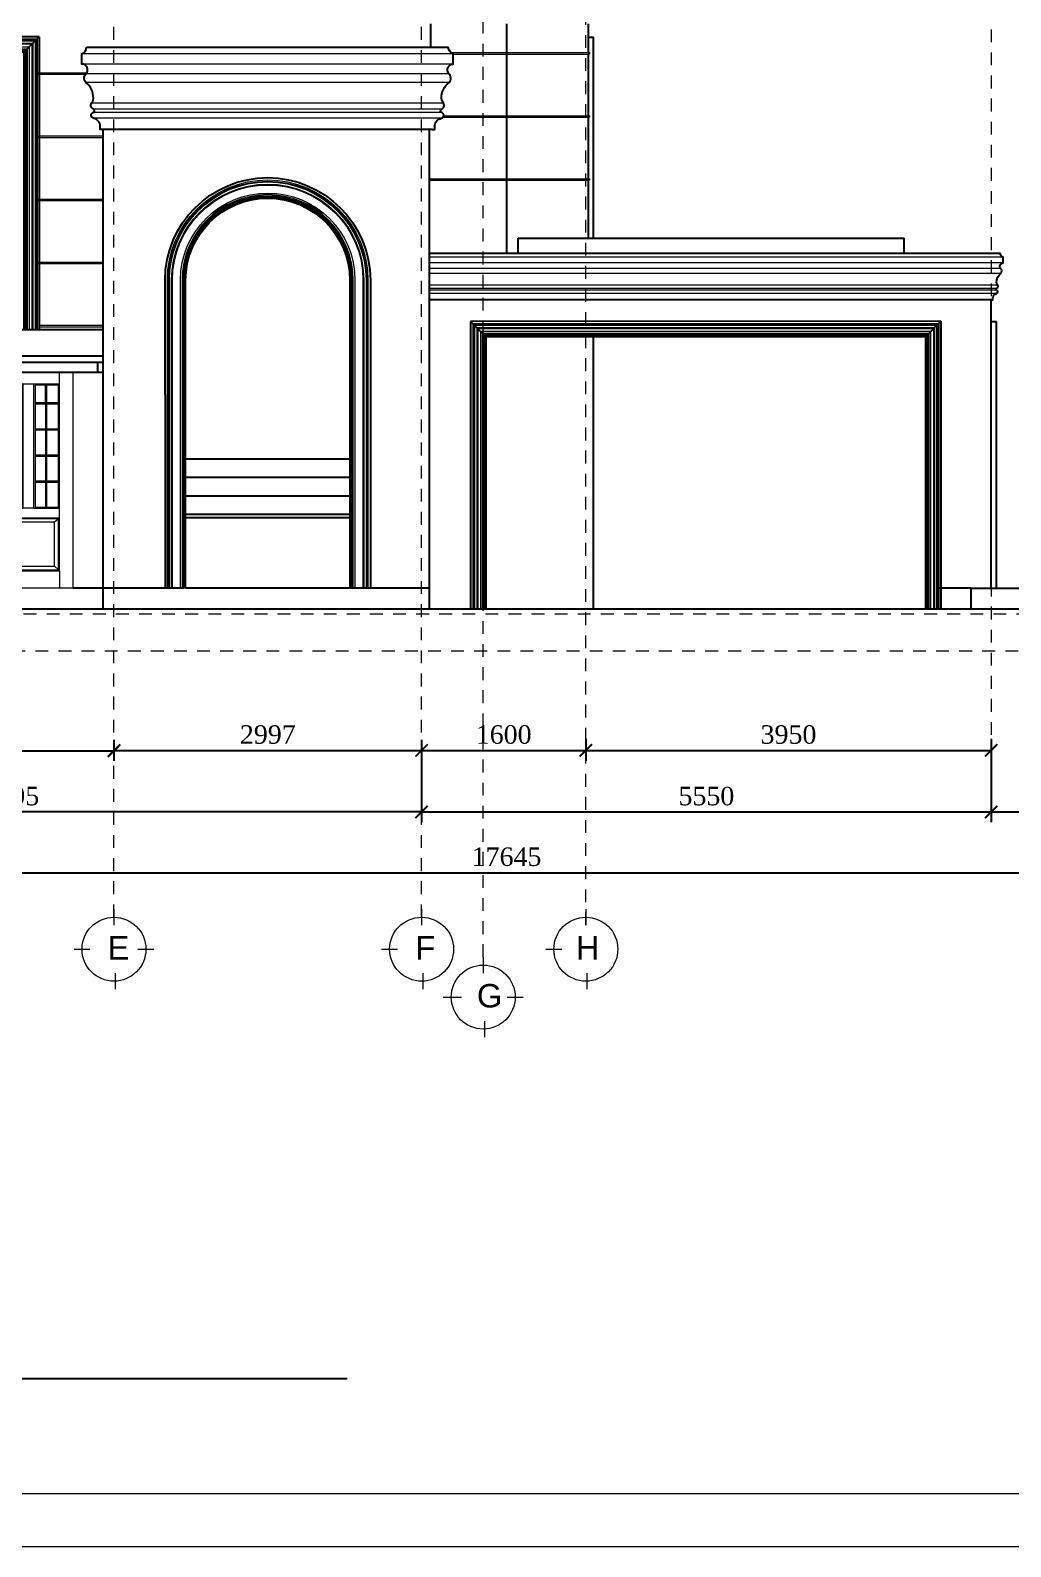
# Model space of a CAD drawing. Header units: millimetres. Extents: x -9564 to 494436, y -140371 to 4257.
# Drawn here: x 111.6 to 121.15, y 101.31 to 116.08 of the extents above; entities that cross this region are included whole.
import ezdxf
from ezdxf.enums import TextEntityAlignment as Align

# ---------------------------------------------------------------- set-up
doc = ezdxf.new("R2010")
doc.units = ezdxf.units.MM
doc.header["$MEASUREMENT"] = 0
for name, pattern in [('DASHED2', [0.375, 0.25, -0.125]), ('HIDDEN2', [0.1875, 0.125, -0.0625]), ('SLD-Solid', [0])]:
    doc.linetypes.add(name, pattern=pattern)
doc.layers.get('DEFPOINTS').update_dxf_attribs({"lineweight": 18})
for name, color, linetype, lineweight in [('09-Arsiran', 8, 'Continuous', 5), ('AS', 8, 'HIDDEN2', 5), ('DOOR OPENING', 4, 'SLD-Solid', 5), ('LEGEND', 1, 'DASHED2', 50), ('XR-KOP A3_MOZART$0$A-TXTKOP', 3, 'Continuous', 5), ('XR-KOP A3_MOZART$0$KOP-A1$0$A-GRSKOP', 1, 'Continuous', 5)]:
    doc.layers.add(name, color=color, linetype=linetype, lineweight=lineweight)
doc.layers.add('NOT', color=1, linetype='Continuous')
doc.styles.add('HAND', font='ROMAND.SHX', dxfattribs={"width": 0.8, "height": 250})
doc.styles.add('NOTEXT1', font='arial.ttf')
doc.styles.add('NOTEXT2', font='arial.ttf')
doc.styles.add('NOTEXT4', font='arial.ttf')
doc.styles.get("Standard").update_dxf_attribs({"font": 'arial.ttf'})
doc.styles.add('style2', font='times.ttf', dxfattribs={"height": 0.18})
doc.styles.add('XR-KOP A3_MOZART$0$ROMAND', font='romand.shx', dxfattribs={"height": 2, "bigfont": 'bigfont.shx'})
doc.dimstyles.new('ISO-25', dxfattribs={"dimtxt": 0.18, "dimasz": 0.12, "dimexe": 0.1, "dimexo": 0.1, "dimgap": 0.0625, "dimtad": 1, "dimtoh": 1, "dimdec": 0, "dimlfac": 1000, "dimtxsty": 'style2', "dimblk": 'ARCHTICK', "dimcen": 0.15, "dimclrd": 1, "dimclre": 1, "dimclrt": 4, "dimadec": 0, "dimazin": 0, "dimtfac": 1, "dimtdec": 0, "dimtmove": 0, "dimatfit": 3, "dimldrblk": 'OBLIQUE', "dimfxl": 1, "dimarcsym": 0})

# ---------------------------------------------------------------- blocks, each defined once
blk = doc.blocks.new('hsdh')
at = {"layer": 'XR-KOP A3_MOZART$0$KOP-A1$0$A-GRSKOP', "color": 0, "linetype": 'Continuous', "lineweight": 5}
blk.add_lwpolyline([(145480, 82601), (107945, 82601), (107945, 56197), (145480, 56197)], close=True, dxfattribs=at)
at = {"layer": 'XR-KOP A3_MOZART$0$KOP-A1$0$A-GRSKOP', "color": 5, "linetype": 'Continuous', "lineweight": 5}
blk.add_lwpolyline([(145017, 82138), (108409, 82138), (108409, 56660), (145017, 56660)], close=True, dxfattribs=at)
blk = doc.blocks.new('NOT-28-ADI')
at = {"const_width": 50}
blk.add_lwpolyline([(-750, 0), (750, 0)], dxfattribs=at)
blk.add_circle((0, 0), 750)
at = {"layer": 'NOT'}
blk.add_line((750, 0), (12100, 0), dxfattribs=at)
at = {"color": 5, "style": 'NOTEXT4'}
for tag, p in [('JDL1', (988, 765)), ('JDL2', (988, 250))]:
    blk.add_attdef(tag, p, '', height=350, dxfattribs=at)
at = {"color": 5, "style": 'NOTEXT4', "width": 0.85}
blk.add_attdef('NO', text='', height=300, dxfattribs=at).set_placement((68, 360), align=Align.MIDDLE_CENTER)
at = {"style": 'NOTEXT1', "width": 0.85}
blk.add_attdef('REF.', text='', height=200, dxfattribs=at).set_placement((0, -190), align=Align.TOP_CENTER)
blk.add_attdef('SCALE', (1020, -398), '', height=200, dxfattribs=at)
blk.add_attdef('ROOM', text='', height=200, dxfattribs=at).set_placement((3715, -388), align=Align.RIGHT)
blk = doc.blocks.new('lis3')
for p, q in [((358.04, 195.259), (353.455, 195.258)), ((353.455, 195.258), (353.455, 194.909)), ((353.455, 195.258), (353.605, 195.108)), ((358.04, 195.259), (357.89, 195.108)), ((358.018, 195.236), (358.018, 192.459)), ((358.04, 195.259), (358.04, 194.91)), ((357.89, 195.108), (353.605, 195.108)), ((353.605, 195.108), (353.605, 192.459)), ((357.89, 195.108), (357.89, 192.459)), ((353.455, 194.909), (353.455, 194.894)), ((353.455, 194.894), (353.455, 194.294)), ((358.04, 194.91), (358.04, 194.895)), ((358.04, 194.895), (358.04, 192.459)), ((353.455, 194.294), (353.455, 194.279)), ((353.455, 194.279), (353.455, 193.679)), ((353.455, 193.679), (353.455, 193.664)), ((353.455, 193.664), (353.455, 193.064)), ((353.455, 193.064), (353.455, 193.049)), ((353.455, 193.049), (353.455, 192.458))]:
    blk.add_line(p, q)
at = {"layer": '09-Arsiran'}
for p, q in [((358.018, 195.236), (353.478, 195.235)), ((353.478, 195.235), (353.478, 192.459)), ((358.006, 195.224), (353.49, 195.223)), ((353.49, 195.223), (353.49, 192.459)), ((357.998, 195.217), (353.497, 195.216)), ((353.497, 195.216), (353.497, 192.459)), ((353.519, 195.195), (353.519, 192.459)), ((357.977, 195.195), (353.519, 195.195)), ((357.977, 195.195), (357.977, 192.459)), ((357.998, 195.217), (357.998, 192.459)), ((358.006, 195.224), (358.006, 192.459)), ((357.968, 195.187), (353.527, 195.186)), ((353.527, 195.186), (353.527, 192.459)), ((353.555, 195.158), (353.555, 192.459)), ((357.94, 195.158), (353.555, 195.158)), ((353.572, 195.142), (357.924, 195.142)), ((353.572, 192.459), (353.572, 195.142)), ((357.916, 195.134), (353.58, 195.133)), ((353.58, 195.133), (353.58, 192.459)), ((357.911, 195.129), (353.585, 195.128)), ((353.585, 195.128), (353.585, 192.459)), ((357.901, 195.119), (353.595, 195.118)), ((353.595, 195.118), (353.595, 192.459)), ((353.595, 195.118), (353.595, 192.459)), ((357.9, 195.119), (357.9, 192.459)), ((357.9, 195.119), (357.9, 192.459)), ((357.911, 195.129), (357.911, 192.459)), ((357.916, 195.134), (357.916, 192.459)), ((357.924, 192.459), (357.924, 195.142)), ((357.94, 195.158), (357.94, 192.459)), ((357.968, 195.187), (357.968, 192.459))]:
    blk.add_line(p, q, dxfattribs=at)
blk = doc.blocks.new('list4')
for p, q in [((345.227, 181.546), (345.227, 181.531)), ((345.227, 181.531), (345.227, 180.931)), ((347.227, 181.546), (347.227, 181.531)), ((347.227, 181.531), (347.227, 180.931)), ((345.227, 180.931), (345.227, 180.916)), ((345.227, 180.916), (345.227, 180.316)), ((347.227, 180.931), (347.227, 180.916)), ((347.227, 180.916), (347.227, 180.316)), ((345.227, 180.316), (345.227, 180.301)), ((345.227, 180.301), (345.227, 179.659)), ((347.227, 180.316), (347.227, 180.301)), ((347.227, 180.301), (347.227, 179.659))]:
    blk.add_line(p, q)
for points in [[(345.227, 181.546), (345.227, 182.295), (345.227, 182.31), (345.227, 182.659, -1), (347.227, 182.659), (347.227, 182.31), (347.227, 182.295), (347.227, 181.546)], [(345.427, 179.659), (345.427, 182.659, -1), (347.027, 182.659), (347.027, 179.659)]]:
    blk.add_lwpolyline(points, format="xyb")
at = {"layer": '09-Arsiran'}
blk.add_line((347.037, 182.519), (347.037, 179.659), dxfattribs=at)
for points in [[(345.249, 179.659), (345.249, 182.659, -1), (347.204, 182.659), (347.204, 179.659)], [(345.261, 179.659), (345.261, 182.659, -1), (347.192, 182.659), (347.192, 179.659)], [(345.269, 179.659), (345.269, 182.659, -1), (347.185, 182.659), (347.185, 179.659)], [(345.29, 179.659), (345.29, 182.659, -1), (347.163, 182.659), (347.163, 179.659)], [(345.299, 179.659), (345.299, 182.659, -1), (347.155, 182.659), (347.155, 179.659)], [(345.377, 179.659), (345.377, 182.659, -1), (347.077, 182.659), (347.077, 179.659)], [(347.061, 179.659), (347.061, 182.659, 1), (345.393, 182.659), (345.393, 179.659)], [(345.401, 179.659), (345.401, 182.659, -1), (347.052, 182.659), (347.052, 179.659)], [(345.406, 179.659), (345.406, 182.659, -1), (347.047, 182.659), (347.047, 179.659)], [(345.416, 179.659), (345.416, 182.659, -1.000001), (347.037, 182.659), (347.037, 179.659)]]:
    blk.add_lwpolyline(points, format="xyb", dxfattribs=at)
blk = doc.blocks.new('list1')
for p, q in [((333.255, 201.81), (331.655, 201.809)), ((331.655, 201.809), (331.655, 201.461)), ((331.655, 201.809), (331.806, 201.659)), ((333.255, 201.81), (333.105, 201.66)), ((333.255, 201.81), (333.255, 201.461)), ((333.106, 201.66), (331.806, 201.659)), ((331.806, 201.659), (331.806, 198.959)), ((333.105, 201.66), (333.105, 198.959)), ((331.655, 201.461), (331.655, 201.446)), ((331.655, 201.446), (331.655, 200.846)), ((333.255, 201.461), (333.255, 201.446)), ((333.255, 201.446), (333.255, 200.846)), ((331.655, 200.846), (331.655, 200.831)), ((331.655, 200.831), (331.655, 200.231)), ((333.255, 200.846), (333.255, 200.831)), ((333.255, 200.831), (333.255, 200.231)), ((331.655, 200.231), (331.655, 200.216)), ((331.655, 200.216), (331.655, 199.616)), ((333.255, 200.231), (333.255, 200.216)), ((333.255, 200.216), (333.255, 199.616)), ((331.655, 199.616), (331.655, 199.601)), ((331.655, 199.601), (331.655, 198.959)), ((333.255, 199.616), (333.255, 199.601)), ((333.255, 199.601), (333.255, 198.959))]:
    blk.add_line(p, q)
at = {"layer": '09-Arsiran'}
for p, q in [((333.233, 201.788), (331.678, 201.787)), ((331.678, 201.787), (331.678, 198.959)), ((331.69, 201.775), (331.69, 198.959)), ((333.221, 201.775), (331.69, 201.775)), ((333.214, 201.768), (331.697, 201.767)), ((331.697, 201.767), (331.697, 198.959)), ((333.192, 201.747), (331.719, 201.746)), ((331.719, 201.746), (331.719, 198.959)), ((333.183, 201.738), (331.727, 201.737)), ((331.727, 201.737), (331.727, 198.959)), ((333.155, 201.71), (331.756, 201.709)), ((331.756, 201.709), (331.756, 198.959)), ((331.772, 201.693), (333.139, 201.694)), ((331.772, 198.959), (331.772, 201.693)), ((333.139, 198.959), (333.139, 201.694)), ((333.155, 201.71), (333.155, 198.959)), ((333.183, 201.738), (333.183, 198.959)), ((333.192, 201.747), (333.192, 198.959)), ((333.214, 201.768), (333.214, 198.959)), ((333.221, 201.775), (333.221, 198.959)), ((333.233, 201.788), (333.233, 198.959)), ((331.78, 201.685), (331.78, 198.959)), ((333.131, 201.685), (331.78, 201.685)), ((333.126, 201.681), (331.785, 201.68)), ((331.785, 201.68), (331.785, 198.959)), ((333.116, 201.67), (331.795, 201.67)), ((331.795, 201.67), (331.795, 198.959)), ((331.795, 201.67), (331.795, 198.959)), ((333.116, 201.67), (333.116, 198.959)), ((333.116, 201.67), (333.116, 198.959)), ((333.126, 201.681), (333.126, 198.959)), ((333.131, 201.685), (333.131, 198.959))]:
    blk.add_line(p, q, dxfattribs=at)
blk = doc.blocks.new('henderson')
at = {"layer": 'DOOR OPENING'}
for p, q in [((341.086, 194.759), (341.105, 194.759)), ((341.105, 192.659), (341.105, 194.759)), ((341.105, 194.759), (341.235, 194.759)), ((341.235, 194.759), (341.844, 194.759)), ((341.235, 194.646), (341.235, 194.759)), ((341.844, 194.646), (341.844, 194.759)), ((341.844, 194.759), (341.937, 194.759)), ((341.937, 194.759), (341.975, 194.759)), ((341.975, 192.659), (341.975, 194.759)), ((341.975, 194.759), (341.987, 194.759)), ((341.486, 194.646), (341.235, 194.646)), ((341.235, 193.439), (341.235, 194.646)), ((341.246, 194.636), (341.246, 194.463)), ((341.35, 194.636), (341.246, 194.636)), ((341.361, 194.636), (341.35, 194.636)), ((341.35, 194.463), (341.35, 194.636)), ((341.475, 194.636), (341.361, 194.636)), ((341.361, 194.463), (341.361, 194.636)), ((341.475, 194.463), (341.475, 194.636)), ((341.594, 194.646), (341.486, 194.646)), ((341.486, 194.646), (341.486, 193.439)), ((341.844, 194.646), (341.594, 194.646)), ((341.594, 193.439), (341.594, 194.646)), ((341.605, 194.636), (341.605, 194.463)), ((341.708, 194.636), (341.605, 194.636)), ((341.719, 194.636), (341.708, 194.636)), ((341.708, 194.463), (341.708, 194.636)), ((341.833, 194.636), (341.719, 194.636)), ((341.719, 194.463), (341.719, 194.636)), ((341.833, 194.463), (341.833, 194.636)), ((341.844, 193.439), (341.844, 194.646)), ((341.246, 194.463), (341.246, 194.454)), ((341.35, 194.463), (341.246, 194.463)), ((341.246, 194.454), (341.246, 194.209)), ((341.246, 194.454), (341.35, 194.454)), ((341.361, 194.463), (341.35, 194.463)), ((341.35, 194.454), (341.35, 194.463)), ((341.35, 194.454), (341.35, 194.209)), ((341.35, 194.454), (341.361, 194.454)), ((341.361, 194.454), (341.361, 194.463)), ((341.475, 194.463), (341.361, 194.463)), ((341.361, 194.454), (341.475, 194.454)), ((341.361, 194.209), (341.361, 194.454)), ((341.475, 194.454), (341.475, 194.463)), ((341.475, 194.209), (341.475, 194.454)), ((341.605, 194.463), (341.605, 194.454)), ((341.708, 194.463), (341.605, 194.463)), ((341.605, 194.454), (341.605, 194.209)), ((341.605, 194.454), (341.708, 194.454)), ((341.719, 194.463), (341.708, 194.463)), ((341.708, 194.454), (341.708, 194.463)), ((341.708, 194.454), (341.708, 194.209)), ((341.708, 194.454), (341.719, 194.454)), ((341.719, 194.454), (341.719, 194.463)), ((341.833, 194.463), (341.719, 194.463)), ((341.719, 194.454), (341.833, 194.454)), ((341.719, 194.209), (341.719, 194.454)), ((341.833, 194.454), (341.833, 194.463)), ((341.833, 194.209), (341.833, 194.454)), ((341.246, 194.209), (341.246, 194.2)), ((341.35, 194.209), (341.246, 194.209)), ((341.246, 194.2), (341.246, 193.955)), ((341.246, 194.2), (341.35, 194.2)), ((341.361, 194.209), (341.35, 194.209)), ((341.35, 194.2), (341.35, 193.955)), ((341.35, 194.2), (341.361, 194.2)), ((341.475, 194.209), (341.361, 194.209)), ((341.361, 194.2), (341.475, 194.2)), ((341.361, 193.955), (341.361, 194.2)), ((341.475, 194.2), (341.475, 194.209)), ((341.475, 193.955), (341.475, 194.2)), ((341.605, 194.209), (341.605, 194.2)), ((341.708, 194.209), (341.605, 194.209)), ((341.605, 194.2), (341.605, 193.955)), ((341.605, 194.2), (341.708, 194.2)), ((341.719, 194.209), (341.708, 194.209)), ((341.708, 194.2), (341.708, 193.955)), ((341.708, 194.2), (341.719, 194.2)), ((341.833, 194.209), (341.719, 194.209)), ((341.719, 194.2), (341.833, 194.2)), ((341.719, 193.955), (341.719, 194.2)), ((341.833, 194.2), (341.833, 194.209)), ((341.833, 193.955), (341.833, 194.2)), ((341.246, 193.955), (341.246, 193.946)), ((341.35, 193.955), (341.246, 193.955)), ((341.246, 193.946), (341.246, 193.702)), ((341.246, 193.946), (341.35, 193.946)), ((341.361, 193.955), (341.35, 193.955)), ((341.35, 193.946), (341.35, 193.702)), ((341.35, 193.946), (341.361, 193.946)), ((341.475, 193.955), (341.361, 193.955)), ((341.361, 193.702), (341.361, 193.946)), ((341.361, 193.946), (341.475, 193.946)), ((341.475, 193.946), (341.475, 193.955)), ((341.475, 193.702), (341.475, 193.946)), ((341.605, 193.955), (341.605, 193.946)), ((341.708, 193.955), (341.605, 193.955)), ((341.605, 193.946), (341.605, 193.702)), ((341.605, 193.946), (341.708, 193.946)), ((341.719, 193.955), (341.708, 193.955)), ((341.708, 193.946), (341.708, 193.702)), ((341.708, 193.946), (341.719, 193.946)), ((341.833, 193.955), (341.719, 193.955)), ((341.719, 193.702), (341.719, 193.946)), ((341.719, 193.946), (341.833, 193.946)), ((341.833, 193.946), (341.833, 193.955)), ((341.833, 193.702), (341.833, 193.946)), ((341.246, 193.702), (341.246, 193.692)), ((341.35, 193.702), (341.246, 193.702)), ((341.246, 193.692), (341.246, 193.448)), ((341.246, 193.692), (341.35, 193.692)), ((341.361, 193.702), (341.35, 193.702)), ((341.35, 193.692), (341.361, 193.692)), ((341.35, 193.692), (341.35, 193.448)), ((341.475, 193.702), (341.361, 193.702)), ((341.361, 193.448), (341.361, 193.692)), ((341.361, 193.692), (341.475, 193.692)), ((341.475, 193.692), (341.475, 193.702)), ((341.475, 193.448), (341.475, 193.692)), ((341.605, 193.702), (341.605, 193.692)), ((341.708, 193.702), (341.605, 193.702)), ((341.605, 193.692), (341.605, 193.448)), ((341.605, 193.692), (341.708, 193.692)), ((341.719, 193.702), (341.708, 193.702)), ((341.708, 193.692), (341.719, 193.692)), ((341.708, 193.692), (341.708, 193.448)), ((341.833, 193.702), (341.719, 193.702)), ((341.719, 193.448), (341.719, 193.692)), ((341.719, 193.692), (341.833, 193.692)), ((341.833, 193.692), (341.833, 193.702)), ((341.833, 193.448), (341.833, 193.692)), ((341.235, 193.439), (341.486, 193.439)), ((341.235, 193.345), (341.235, 193.439)), ((341.246, 193.448), (341.35, 193.448)), ((341.35, 193.448), (341.361, 193.448)), ((341.361, 193.448), (341.475, 193.448)), ((341.594, 193.439), (341.486, 193.439)), ((341.594, 193.439), (341.844, 193.439)), ((341.605, 193.448), (341.708, 193.448)), ((341.708, 193.448), (341.719, 193.448)), ((341.719, 193.448), (341.833, 193.448)), ((341.844, 193.345), (341.844, 193.439)), ((341.235, 192.828), (341.235, 193.345)), ((341.235, 193.345), (341.844, 193.345)), ((341.235, 193.345), (341.241, 193.34)), ((341.241, 193.34), (341.241, 192.833)), ((341.241, 193.34), (341.247, 193.334)), ((341.839, 193.34), (341.241, 193.34)), ((341.833, 193.334), (341.247, 193.334)), ((341.287, 193.3), (341.247, 193.334)), ((341.247, 193.334), (341.247, 192.838)), ((341.793, 193.3), (341.287, 193.3)), ((341.287, 193.3), (341.287, 192.872)), ((341.833, 193.334), (341.793, 193.3)), ((341.793, 192.872), (341.793, 193.3)), ((341.833, 193.334), (341.839, 193.34)), ((341.833, 192.838), (341.833, 193.334)), ((341.844, 193.345), (341.839, 193.34)), ((341.839, 192.833), (341.839, 193.34)), ((341.844, 192.828), (341.844, 193.345)), ((341.235, 192.828), (341.241, 192.833)), ((341.235, 192.659), (341.235, 192.828)), ((341.235, 192.828), (341.844, 192.828)), ((341.241, 192.833), (341.247, 192.838)), ((341.241, 192.833), (341.839, 192.833)), ((341.247, 192.838), (341.287, 192.872)), ((341.247, 192.838), (341.833, 192.838)), ((341.287, 192.872), (341.793, 192.872)), ((341.833, 192.838), (341.793, 192.872)), ((341.839, 192.833), (341.833, 192.838)), ((341.839, 192.833), (341.844, 192.828)), ((341.844, 192.828), (341.844, 192.659)), ((341.235, 192.659), (341.105, 192.659)), ((341.844, 192.659), (341.235, 192.659)), ((341.975, 192.659), (341.844, 192.659))]:
    blk.add_line(p, q, dxfattribs=at)
blk = doc.blocks.new('_ArchTick')
at = {"color": 0, "linetype": 'ByBlock', "const_width": 0.15}
blk.add_lwpolyline([(-0.5, -0.5), (0.5, 0.5)], dxfattribs=at)
blk = doc.blocks.new('*D575')
at = {"color": 1, "lineweight": -2, "transparency": 16777216}
for p, q in [((332.317, 151.397), (332.317, 151.191)), ((335.565, 151.397), (335.565, 151.191)), ((332.317, 151.291), (335.565, 151.291))]:
    blk.add_line(p, q, dxfattribs=at)
at = {"layer": 'DEFPOINTS', "color": 0, "transparency": 16777216}
for p in [(332.317, 151.497), (335.565, 151.497), (335.565, 151.291)]:
    blk.add_point(p, dxfattribs=at)
at = {"color": 1, "lineweight": -2, "transparency": 16777216, "xscale": 0.12, "yscale": 0.12, "zscale": 0.12, "rotation": 180}
blk.add_blockref('_ArchTick', (332.317, 151.291), dxfattribs=at)
at = {"color": 1, "lineweight": -2, "transparency": 16777216, "xscale": 0.12, "yscale": 0.12, "zscale": 0.12}
blk.add_blockref('_ArchTick', (335.565, 151.291), dxfattribs=at)
at = {"color": 4, "transparency": 16777216, "insert": (333.941, 151.445), "char_height": 0.18, "attachment_point": 5, "style": 'style2'}
blk.add_mtext('3248', dxfattribs=at)
blk = doc.blocks.new('_Oblique')
at = {"color": 0, "linetype": 'ByBlock', "lineweight": -2}
blk.add_line((-0.5, -0.5), (0.5, 0.5), dxfattribs=at)
blk = doc.blocks.new('*D576')
at = {"color": 1, "lineweight": -2, "transparency": 16777216}
for p, q in [((335.565, 151.397), (335.565, 151.194)), ((338.562, 151.397), (338.562, 151.194)), ((335.565, 151.294), (338.562, 151.294))]:
    blk.add_line(p, q, dxfattribs=at)
at = {"layer": 'DEFPOINTS', "color": 0, "transparency": 16777216}
for p in [(335.565, 151.497), (338.562, 151.497), (338.562, 151.294)]:
    blk.add_point(p, dxfattribs=at)
at = {"color": 1, "lineweight": -2, "transparency": 16777216, "xscale": 0.12, "yscale": 0.12, "zscale": 0.12, "rotation": 180}
blk.add_blockref('_ArchTick', (335.565, 151.294), dxfattribs=at)
at = {"color": 1, "lineweight": -2, "transparency": 16777216, "xscale": 0.12, "yscale": 0.12, "zscale": 0.12}
blk.add_blockref('_ArchTick', (338.562, 151.294), dxfattribs=at)
at = {"color": 4, "transparency": 16777216, "insert": (337.064, 151.448), "char_height": 0.18, "attachment_point": 5, "style": 'style2'}
blk.add_mtext('2997', dxfattribs=at)
blk = doc.blocks.new('*D577')
at = {"color": 1, "lineweight": -2, "transparency": 16777216}
for p, q in [((338.562, 151.397), (338.562, 151.194)), ((340.162, 151.407), (340.162, 151.194)), ((338.562, 151.294), (340.162, 151.294))]:
    blk.add_line(p, q, dxfattribs=at)
at = {"layer": 'DEFPOINTS', "color": 0, "transparency": 16777216}
for p in [(338.562, 151.497), (340.162, 151.507), (340.162, 151.294)]:
    blk.add_point(p, dxfattribs=at)
at = {"color": 1, "lineweight": -2, "transparency": 16777216, "xscale": 0.12, "yscale": 0.12, "zscale": 0.12, "rotation": 180}
blk.add_blockref('_ArchTick', (338.562, 151.294), dxfattribs=at)
at = {"color": 1, "lineweight": -2, "transparency": 16777216, "xscale": 0.12, "yscale": 0.12, "zscale": 0.12}
blk.add_blockref('_ArchTick', (340.162, 151.294), dxfattribs=at)
at = {"color": 4, "transparency": 16777216, "insert": (339.362, 151.448), "char_height": 0.18, "attachment_point": 5, "style": 'style2'}
blk.add_mtext('1600', dxfattribs=at)
blk = doc.blocks.new('*D578')
at = {"color": 1, "lineweight": -2, "transparency": 16777216}
for p, q in [((330.567, 151.191), (330.567, 150.594)), ((338.562, 151.194), (338.562, 150.594)), ((338.562, 150.694), (330.567, 150.694))]:
    blk.add_line(p, q, dxfattribs=at)
at = {"layer": 'DEFPOINTS', "color": 0, "transparency": 16777216}
for p in [(330.567, 151.291), (338.562, 151.294), (330.567, 150.694)]:
    blk.add_point(p, dxfattribs=at)
at = {"color": 1, "lineweight": -2, "transparency": 16777216, "xscale": 0.12, "yscale": 0.12, "zscale": 0.12, "rotation": 180}
blk.add_blockref('_ArchTick', (330.567, 150.694), dxfattribs=at)
at = {"color": 1, "lineweight": -2, "transparency": 16777216, "xscale": 0.12, "yscale": 0.12, "zscale": 0.12}
blk.add_blockref('_ArchTick', (338.562, 150.694), dxfattribs=at)
at = {"color": 4, "transparency": 16777216, "insert": (334.565, 150.848), "char_height": 0.18, "attachment_point": 5, "style": 'style2'}
blk.add_mtext('7995', dxfattribs=at)
blk = doc.blocks.new('*D579')
at = {"color": 1, "lineweight": -2, "transparency": 16777216}
for p, q in [((340.162, 151.407), (340.162, 151.194)), ((344.112, 151.407), (344.112, 151.194)), ((340.162, 151.294), (344.112, 151.294))]:
    blk.add_line(p, q, dxfattribs=at)
at = {"layer": 'DEFPOINTS', "color": 0, "transparency": 16777216}
for p in [(340.162, 151.507), (344.112, 151.507), (344.112, 151.294)]:
    blk.add_point(p, dxfattribs=at)
at = {"color": 1, "lineweight": -2, "transparency": 16777216, "xscale": 0.12, "yscale": 0.12, "zscale": 0.12, "rotation": 180}
blk.add_blockref('_ArchTick', (340.162, 151.294), dxfattribs=at)
at = {"color": 1, "lineweight": -2, "transparency": 16777216, "xscale": 0.12, "yscale": 0.12, "zscale": 0.12}
blk.add_blockref('_ArchTick', (344.112, 151.294), dxfattribs=at)
at = {"color": 4, "transparency": 16777216, "insert": (342.137, 151.448), "char_height": 0.18, "attachment_point": 5, "style": 'style2'}
blk.add_mtext('3950', dxfattribs=at)
blk = doc.blocks.new('*D580')
at = {"color": 1, "lineweight": -2, "transparency": 16777216}
for p, q in [((344.112, 151.194), (344.112, 150.594)), ((348.212, 151.194), (348.212, 150.594)), ((344.112, 150.694), (348.212, 150.694))]:
    blk.add_line(p, q, dxfattribs=at)
at = {"layer": 'DEFPOINTS', "color": 0, "transparency": 16777216}
for p in [(344.112, 151.294), (348.212, 151.294), (348.212, 150.694)]:
    blk.add_point(p, dxfattribs=at)
at = {"color": 1, "lineweight": -2, "transparency": 16777216, "xscale": 0.12, "yscale": 0.12, "zscale": 0.12, "rotation": 180}
blk.add_blockref('_ArchTick', (344.112, 150.694), dxfattribs=at)
at = {"color": 1, "lineweight": -2, "transparency": 16777216, "xscale": 0.12, "yscale": 0.12, "zscale": 0.12}
blk.add_blockref('_ArchTick', (348.212, 150.694), dxfattribs=at)
at = {"color": 4, "transparency": 16777216, "insert": (346.162, 150.848), "char_height": 0.18, "attachment_point": 5, "style": 'style2'}
blk.add_mtext('4100', dxfattribs=at)
blk = doc.blocks.new('*D581')
at = {"color": 1, "lineweight": -2, "transparency": 16777216}
for p, q in [((330.567, 150.594), (330.567, 150.002)), ((348.212, 150.594), (348.212, 150.002)), ((330.567, 150.102), (348.212, 150.102))]:
    blk.add_line(p, q, dxfattribs=at)
at = {"layer": 'DEFPOINTS', "color": 0, "transparency": 16777216}
for p in [(330.567, 150.694), (348.212, 150.694), (348.212, 150.102)]:
    blk.add_point(p, dxfattribs=at)
at = {"color": 1, "lineweight": -2, "transparency": 16777216, "xscale": 0.12, "yscale": 0.12, "zscale": 0.12, "rotation": 180}
blk.add_blockref('_ArchTick', (330.567, 150.102), dxfattribs=at)
at = {"color": 1, "lineweight": -2, "transparency": 16777216, "xscale": 0.12, "yscale": 0.12, "zscale": 0.12}
blk.add_blockref('_ArchTick', (348.212, 150.102), dxfattribs=at)
at = {"color": 4, "transparency": 16777216, "insert": (339.39, 150.257), "char_height": 0.18, "attachment_point": 5, "style": 'style2'}
blk.add_mtext('17645', dxfattribs=at)
blk = doc.blocks.new('*D582')
at = {"color": 1, "lineweight": -2, "transparency": 16777216}
for p, q in [((338.562, 150.944), (338.562, 150.594)), ((344.112, 150.944), (344.112, 150.594)), ((338.562, 150.694), (344.112, 150.694))]:
    blk.add_line(p, q, dxfattribs=at)
at = {"layer": 'DEFPOINTS', "color": 0, "transparency": 16777216}
for p in [(338.562, 151.044), (344.112, 151.044), (344.112, 150.694)]:
    blk.add_point(p, dxfattribs=at)
at = {"color": 1, "lineweight": -2, "transparency": 16777216, "xscale": 0.12, "yscale": 0.12, "zscale": 0.12, "rotation": 180}
blk.add_blockref('_ArchTick', (338.562, 150.694), dxfattribs=at)
at = {"color": 1, "lineweight": -2, "transparency": 16777216, "xscale": 0.12, "yscale": 0.12, "zscale": 0.12}
blk.add_blockref('_ArchTick', (344.112, 150.694), dxfattribs=at)
at = {"color": 4, "transparency": 16777216, "insert": (341.337, 150.848), "char_height": 0.18, "attachment_point": 5, "style": 'style2'}
blk.add_mtext('5550', dxfattribs=at)
blk = doc.blocks.new('A$C2a879c63')
for p, q in [((144.4145, 14.6101), (144.4145, 14.8401)), ((145.1545, 12.6), (145.1545, 14.8401)), ((145.9495, 14.7101), (145.9495, 14.8401)), ((145.9495, 14.7101), (146.0001, 14.7101)), ((145.9495, 14.5591), (145.9495, 14.7101)), ((146.0001, 12.7501), (146.0001, 14.7101)), ((141.0608, 14.6101), (144.5845, 14.6101)), ((145.9495, 13.9441), (145.9495, 14.5441)), ((145.9495, 13.3291), (145.9495, 13.9291)), ((141.2195, 13.8101), (141.2195, 13.1321)), ((144.4257, 13.8101), (141.2195, 13.8101)), ((144.3995, 13.8101), (144.3995, 9.3401)), ((144.3995, 13.3291), (144.3995, 13.3141)), ((145.9495, 12.7501), (145.9495, 13.3141)), ((141.2195, 13.1321), (141.2195, 13.1171)), ((141.2195, 13.1171), (141.2195, 12.5171)), ((145.2647, 12.7501), (149.0245, 12.7501)), ((145.2647, 12.6001), (145.2647, 12.7501)), ((149.0245, 12.6001), (149.0245, 12.7501)), ((149.9638, 12.6), (144.3995, 12.6)), ((141.2195, 12.5171), (141.2195, 12.5021)), ((141.2195, 12.5021), (141.2195, 11.8601)), ((149.8745, 12.15), (144.3995, 12.15)), ((149.8745, 11.9401), (149.8745, 12.1501)), ((136.4796, 11.8601), (141.2195, 11.8601)), ((141.2195, 11.8601), (141.2195, 11.6051)), ((149.8745, 9.3401), (149.8745, 11.9401)), ((149.8745, 11.9401), (149.9251, 11.9401)), ((149.9251, 9.3401), (149.9251, 11.9401)), ((145.9995, 9.1401), (145.9995, 11.7997)), ((136.4795, 11.6051), (141.2195, 11.6051)), ((141.1695, 11.5401), (140.1335, 11.5401)), ((141.2195, 11.5401), (141.1695, 11.5401)), ((141.1695, 11.4401), (141.1695, 11.5401)), ((141.2195, 11.6051), (141.2195, 11.5401)), ((141.2195, 11.5401), (141.2195, 11.4401)), ((141.2195, 11.4401), (136.4796, 11.4401)), ((141.2195, 11.4401), (141.2195, 9.1401)), ((142.0251, 10.6001), (143.6239, 10.6001)), ((142.0251, 10.4201), (143.6239, 10.4201)), ((142.0251, 10.2401), (143.6239, 10.2401)), ((142.0251, 10.0601), (143.6239, 10.0601)), ((142.0251, 10.0301), (143.6239, 10.0301)), ((141.2195, 9.3401), (140.9282, 9.3401)), ((141.4195, 9.3401), (141.2195, 9.3401)), ((142.0095, 9.3401), (141.4195, 9.3401)), ((144.3995, 9.3401), (142.0251, 9.3401)), ((144.3995, 9.3401), (144.3995, 9.1401)), ((149.6745, 9.3401), (149.3745, 9.3401)), ((149.6745, 9.3401), (149.6745, 9.1401)), ((149.6745, 9.3401), (149.8745, 9.3401)), ((149.8745, 9.3401), (149.9251, 9.3401)), ((149.9251, 9.3401), (150.4745, 9.3401)), ((136.3295, 9.1401), (141.2345, 9.1401)), ((141.2345, 9.1401), (144.6145, 9.1401)), ((144.6145, 9.1401), (149.6745, 9.1401)), ((149.6745, 9.1401), (150.4745, 9.1401))]:
    blk.add_line(p, q)
for points in [[(141.2195, 13.8101), (141.1933, 13.8101), (141.1933, 13.8393, 0.3649803), (141.1267, 13.9183, -0.7419223), (141.124, 13.9741, 0.6652802), (141.1275, 14.0071, -0.4387565), (141.1071, 14.0647, 0.1232988), (141.126, 14.1115, 0.2448505), (141.0523, 14.2681, -0.4386321), (141.0571, 14.3534, 0.6217872), (141.0131, 14.4476), (141.0131, 14.5476, 0.3199175), (141.0608, 14.6101)], [(144.4257, 13.8101), (144.452, 13.8101), (144.452, 13.8393, -0.3649803), (144.5186, 13.9183, 0.7419223), (144.5212, 13.9741, -0.6652802), (144.5177, 14.0071, 0.4387565), (144.5381, 14.0647, -0.1232988), (144.5192, 14.1115, -0.2448505), (144.5929, 14.2681, 0.4386321), (144.5882, 14.3534, -0.6217872), (144.6321, 14.4476), (144.6321, 14.5476, -0.3199175), (144.5845, 14.6101)], [(149.8745, 12.15), (149.8893, 12.15), (149.8893, 12.1665, -0.3649803), (149.9267, 12.2109, 0.7419223), (149.9282, 12.2423, -0.6652802), (149.9262, 12.2609, 0.4387565), (149.9377, 12.2933, -0.1232988), (149.9271, 12.3196, -0.2448505), (149.9685, 12.4077, 0.4386321), (149.9659, 12.4557, -0.6217872), (149.9906, 12.5086), (149.9906, 12.5649, -0.3199175), (149.9638, 12.6)]]:
    blk.add_lwpolyline(points, format="xyb")
at = {"layer": '09-Arsiran'}
for p, q in [((144.6321, 14.5476), (141.0131, 14.5476)), ((144.6102, 14.5591), (145.1545, 14.5591)), ((144.6321, 14.5441), (145.1545, 14.5441)), ((145.1545, 14.5591), (145.6495, 14.5591)), ((145.1545, 14.5441), (145.6495, 14.5441)), ((145.6495, 14.5591), (145.7995, 14.5591)), ((145.6495, 14.5441), (145.7995, 14.5441)), ((145.7995, 14.5591), (145.9495, 14.5591)), ((145.7995, 14.5441), (145.9495, 14.5441)), ((145.9495, 14.5591), (145.9495, 14.5441)), ((145.9495, 14.5591), (145.9595, 14.5591)), ((145.9595, 14.5441), (145.9495, 14.5441)), ((145.9595, 14.5591), (145.9595, 14.5441)), ((140.5746, 14.3621), (141.0628, 14.3621)), ((140.5746, 14.3471), (141.0505, 14.3471)), ((144.6321, 14.4476), (141.0131, 14.4476)), ((144.5882, 14.3534), (141.0571, 14.3534)), ((144.5929, 14.2681), (141.0523, 14.2681)), ((144.5381, 14.0647), (141.1071, 14.0647)), ((144.5212, 13.9741), (141.124, 13.9741)), ((144.5186, 13.9183), (141.1267, 13.9183)), ((144.5177, 14.0071), (141.1275, 14.0071)), ((144.5348, 13.9291), (145.1545, 13.9291)), ((144.5405, 13.9441), (145.1545, 13.9441)), ((145.1545, 13.9441), (145.6495, 13.9441)), ((145.1545, 13.9291), (145.6495, 13.9291)), ((145.6495, 13.9441), (145.7995, 13.9441)), ((145.6495, 13.9291), (145.7995, 13.9291)), ((145.7995, 13.9441), (145.9495, 13.9441)), ((145.7995, 13.9291), (145.9495, 13.9291)), ((145.9495, 13.9441), (145.9495, 13.9291)), ((145.9495, 13.9441), (145.9595, 13.9441)), ((145.9595, 13.9291), (145.9495, 13.9291)), ((145.9595, 13.9441), (145.9595, 13.9291)), ((140.5746, 13.7471), (141.2195, 13.7471)), ((140.5746, 13.7321), (141.2195, 13.7321)), ((144.3995, 13.3291), (145.1545, 13.3291)), ((144.3995, 13.3141), (145.1545, 13.3141)), ((145.1545, 13.3291), (145.6495, 13.3291)), ((145.1545, 13.3141), (145.6495, 13.3141)), ((145.6495, 13.3291), (145.7995, 13.3291)), ((145.6495, 13.3141), (145.7995, 13.3141)), ((145.7995, 13.3291), (145.9495, 13.3291)), ((145.7995, 13.3141), (145.9495, 13.3141)), ((145.9495, 13.3291), (145.9495, 13.3141)), ((145.9495, 13.3291), (145.9595, 13.3291)), ((145.9595, 13.3141), (145.9495, 13.3141)), ((145.9595, 13.3291), (145.9595, 13.3141)), ((140.5746, 13.1321), (141.2195, 13.1321)), ((140.5746, 13.1171), (141.2195, 13.1171)), ((149.9906, 12.5649), (144.3995, 12.5649)), ((140.5746, 12.5171), (141.2195, 12.5171)), ((140.5746, 12.5021), (141.2195, 12.5021)), ((149.9906, 12.5086), (144.3995, 12.5086)), ((149.9659, 12.4557), (144.3995, 12.4557)), ((149.9685, 12.4077), (144.3995, 12.4077)), ((149.9377, 12.2933), (144.3995, 12.2933)), ((149.9262, 12.2609), (144.3995, 12.2609)), ((149.9282, 12.2423), (144.3995, 12.2423)), ((149.9267, 12.2109), (144.3995, 12.2109)), ((140.5997, 11.9021), (141.2195, 11.9021)), ((140.5997, 11.8871), (141.2195, 11.8871)), ((141.327, 6.2112), (141.327, 6.0555)), ((144.3245, 6.2112), (144.3245, 6.0555)), ((145.9245, 6.2112), (145.9245, 6.0555)), ((140.9377, 5.8219), (141.0934, 5.8219)), ((141.5606, 5.8219), (141.7163, 5.8219)), ((143.9352, 5.8219), (144.0909, 5.8219)), ((145.5352, 5.8219), (145.6909, 5.8219)), ((144.9245, 5.7446), (144.9245, 5.5889)), ((141.3381, 5.5885), (141.3381, 5.4327)), ((144.3356, 5.5885), (144.3356, 5.4327)), ((145.9356, 5.5885), (145.9356, 5.4327)), ((144.5352, 5.3553), (144.6909, 5.3553)), ((144.5581, 5.3553), (144.7138, 5.3553)), ((145.1581, 5.3553), (145.3138, 5.3553)), ((144.9356, 5.1219), (144.9356, 4.9662))]:
    blk.add_line(p, q, dxfattribs=at)
for centre in [(141.327, 5.8219), (144.3245, 5.8219), (145.9245, 5.8219), (144.9245, 5.3553)]:
    blk.add_circle(centre, 0.3115, dxfattribs=at)
at = {"layer": 'AS'}
for p, q in [((149.8745, 23.785), (149.8745, 7.3773)), ((141.327, 6.1333), (141.327, 23.614)), ((144.3245, 6.1333), (144.3245, 23.614)), ((144.9245, 5.7446), (144.9245, 23.614)), ((145.9245, 6.0552), (145.9245, 23.614)), ((134.3714, 9.0901), (154.1852, 9.0901)), ((133.5872, 8.7301), (155.6289, 8.7301))]:
    blk.add_line(p, q, dxfattribs=at)
for name, p in [('list1', (-192.6558, -187.0985)), ('list4', (-203.4021, -170.3185)), ('lis3', (-208.6558, -183.3185)), ('henderson', (-201.0466, -183.3185))]:
    blk.add_blockref(name, p)
at = {"layer": 'LEGEND', "xscale": 0.00111896417510141, "yscale": 0.00111896417510141, "zscale": 0.00111896417510141}
blk.add_blockref('hsdh', (5.213, -62.8819), dxfattribs=at)
at = {"layer": 'NOT'}
ref = blk.add_blockref('NOT-28-ADI', (133.229, 1.6381), dxfattribs=dict(at, xscale=0.0008571428572759032, yscale=0.0008571428572759032, zscale=0.0008571428572759032))
ref.add_attrib('NO', '01', dxfattribs={"layer": '0', "color": 5, "height": 0.25714, "style": 'NOTEXT2', "width": 0.85}).set_placement((133.2874, 1.9464), align=Align.MIDDLE_CENTER)
ref.add_attrib('JDL2', 'FRONT ELEVATION', (134.0757, 1.8524), dxfattribs={"layer": '0', "color": 5, "height": 0.3, "style": 'NOTEXT2'})
ref.add_attrib('SCALE', '1 : 100', (134.1029, 1.297), dxfattribs={"layer": '0', "height": 0.17143, "style": 'NOTEXT1', "width": 0.85})
at = {"color": 4, "style": 'HAND'}
for tag, height, rotation, p in [('DRY.WASHER', 0.054, 0, (11.9366, 24.9122)), ('PATIO', 0.135, 0, (20.9666, 21.5696)), ('GENSET', 0.135, 0, (18.2157, 17.1045)), ('PLANTERBOX', 0.135, 90, (22.169, 13.2959)), ('PLANTERBOX', 0.135, 0, (18.5224, 11.5633)), ('PATIO', 0.135, 0, (400.0395, 10.821)), ('CARPORT', 0.135, 0, (12.157, 9.7744)), ('CARPORT', 0.135, 0, (20.6202, 9.7744))]:
    blk.add_attdef(tag, text='', height=height, rotation=rotation, dxfattribs=at).set_placement(p, align=Align.MIDDLE)
at = {"layer": '09-Arsiran', "color": 2, "char_height": 0.2281, "attachment_point": 1}
for s, insert in [('E', (141.2651, 5.9491)), ('F', (144.2626, 5.9491)), ('H', (145.8274, 5.9491)), ('G', (144.8626, 5.4825))]:
    blk.add_mtext_dynamic_manual_height_columns(s, width=0.054257, gutter_width=1.1404, heights=[0], dxfattribs=dict(at, insert=insert))
at = {"layer": 'XR-KOP A3_MOZART$0$A-TXTKOP', "style": 'XR-KOP A3_MOZART$0$ROMAND'}
for tag, p in [('1:200', (37.0468, 3.1879)), ('1:100', (79.0468, 3.1879)), ('1:100', (121.0468, 3.1879)), ('1:100', (163.0468, 3.1879)), ('1:100', (205.0468, 3.1879)), ('1:100', (247.0468, 3.1879)), ('1:100', (289.0468, 3.1879)), ('1:100', (331.0468, 3.1879)), ('1:100', (373.0468, 3.1879)), ('1:100', (415.0468, 3.1879)), ('1:100', (457.0468, 3.1879)), ('1:100', (499.0468, 3.1879))]:
    blk.add_attdef(tag, text='', height=0.1296, dxfattribs=at).set_placement(p, align=Align.MIDDLE)
for base, p1, p2, picture, middle, set_off in [((141.327005, 7.755398), (138.079503, 7.961498), (141.327005, 7.961498), '*D575', (139.703254, 7.909456), (-194.237939, -143.535144)), ((144.3245046493, 7.7584483839), (141.3270046493, 7.9614983745), (144.3245046493, 7.9614983745), '*D576', (142.8257546493, 7.9127652548), (-194.2379386561, -143.535144147)), ((145.9245, 7.7584), (144.3245, 7.9615), (145.9245, 7.9721), '*D577', (145.1245, 7.9125), (-194.2379, -143.5351)), ((149.8745, 7.7584), (145.9245, 7.9721), (149.8745, 7.9721), '*D579', (147.8995, 7.9128), (-194.2379, -143.5351)), ((136.3295, 7.1584), (144.3245, 7.7584), (136.3295, 7.7554), '*D578', (140.327, 7.3128), (-194.2379, -143.5351)), ((153.9745, 7.1584), (149.8745, 7.7584), (153.9745, 7.7584), '*D580', (151.9245, 7.3125), (-194.2379, -143.5351)), ((149.8745, 7.1584), (144.3245, 7.5084), (149.8745, 7.5084), '*D582', (147.0995, 7.3125), (-194.2379, -143.5351)), ((153.9745, 6.5671), (136.3295, 7.1584), (153.9745, 7.1584), '*D581', (145.152, 6.7215), (-194.2379, -143.5351))]:
    dim = blk.add_linear_dim(base=base, p1=p1, p2=p2, dimstyle='ISO-25')
    dim.commit()
    dim.dimension.update_dxf_attribs({"geometry": picture, "text_midpoint": middle, "insert": set_off})

msp = doc.modelspace()

# ---------------------------------------------------------------- block references
msp.add_blockref('A$C2a879c63', (-28.9148, 101.3058))

doc.saveas('drawing.dxf')
